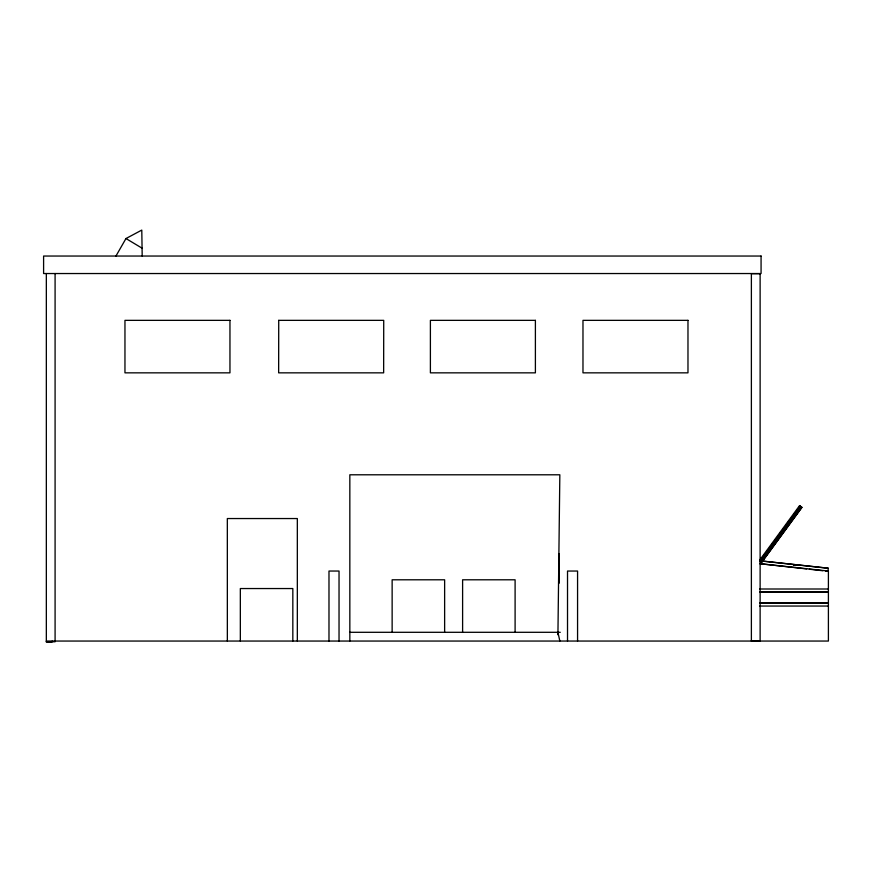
<?xml version="1.0" encoding="UTF-8"?>
<svg xmlns="http://www.w3.org/2000/svg" width="872" height="872" viewBox="0 0 872 872"><rect width="100%" height="100%" fill="white"/><g stroke="black" fill="none" stroke-linecap="round" stroke-linejoin="round"><path stroke-width="1.31" d="M557.927 634.794L559.835 474.793L349.836 474.793L349.836 641.051M827.975 571.16L828.291 568.195L762.717 561.077M115.943 256.041L125.971 238.536L141.787 230.088L142.19 256.041M759.817 559.933L799.57 505.607L800.245 506.109L759.697 561.503M761.202 559.268L763.578 556.009M769.943 547.322L773.126 542.973M778.696 535.386L780.277 533.206M787.438 523.429L789.825 520.17M796.975 510.393L799.362 507.133M760.199 561.873L800.747 506.469M801.924 507.33L760.58 563.824L801.924 507.341L799.57 505.607M825.49 571.04L828.4 571.04L828.4 641.051L46.336 641.051M759.741 589.003L828.4 589.003M759.741 591.924L828.4 591.924M759.741 592.23L828.4 592.23M759.741 602.824L828.4 602.824M759.741 603.13L828.4 603.13M759.741 606.051L828.4 606.051M349.836 632.298L560.271 632.298M46.336 641.77L55.089 641.77L55.089 273.536M761.376 560.99L828.291 568.261M793.411 565.198L796.092 565.492M759.719 563.737L828.4 571.04M760.864 563.759L806.633 568.915M809.336 569.22L822.797 570.746M125.971 238.536L142.06 248.171M557.927 632.298L559.835 641.051M577.569 641.051L577.569 571.04L567.519 571.04L567.519 641.051M559.214 553.546L559.214 583.161M515.101 632.298L515.101 579.793L462.607 579.793L462.607 632.298M444.633 632.298L444.633 579.793L392.138 579.793L392.138 632.298M339.034 641.051L339.034 571.04L328.984 571.04L328.984 641.051M297.33 641.051L297.33 518.546L227.33 518.546L227.352 641.051M292.829 641.051L292.829 588.546L240.334 588.546L240.334 641.051M52.167 641.073L52.167 641.912L46.336 641.912L46.336 273.536M278.724 320.351L278.648 372.845L383.647 372.845L383.724 320.351L278.724 320.351M761.071 256.041L43.6 256.041L43.6 273.536L761.071 273.536L761.071 256.041M760.122 273.677L751.381 273.677L751.381 641.192L760.122 641.192L760.122 273.677M229.957 320.351L124.958 320.351L124.958 372.845L229.957 372.845L229.957 320.351M535.397 320.351L430.397 320.351L430.397 372.845L535.397 372.845L535.397 320.351M687.975 320.351L582.976 320.351L582.976 372.845L687.975 372.845L687.975 320.351"/></g></svg>
